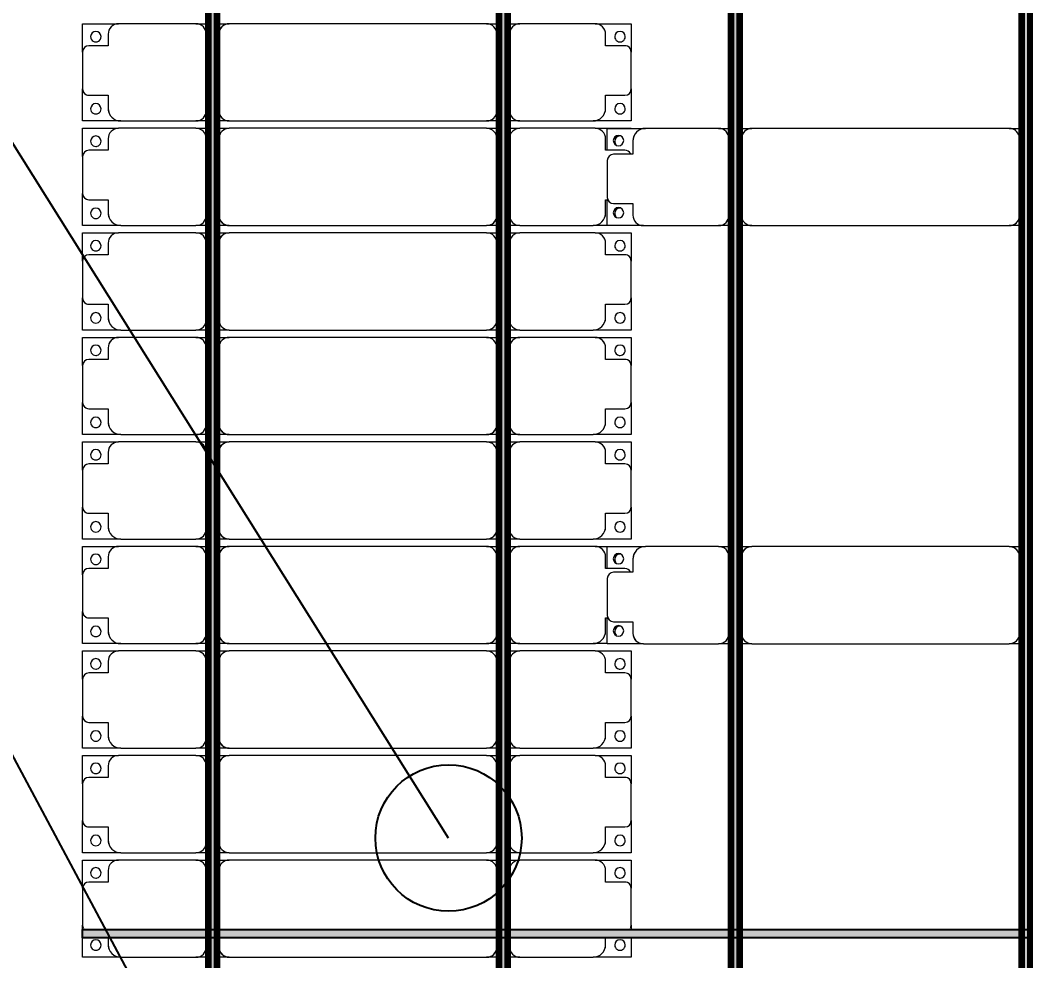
# Model space of a CAD drawing. Header units: millimetres. Extents: x 312848 to 517332, y -142134 to -35114.
# Drawn here: x 324234 to 329045, y -107078 to -102578 of the extents above; entities that cross this region are included whole.
import ezdxf

# ---------------------------------------------------------------- set-up
doc = ezdxf.new("R2010")
doc.units = ezdxf.units.MM
for name, color, linetype, lineweight in [('A-ANNO-DIMS', 211, 'Continuous', 9), ('A-ANNO-DIMS-500', 211, 'Continuous', 9), ('A-GENM', 13, 'Continuous', 9), ('S-BEAM', 12, 'Continuous', 9)]:
    doc.layers.add(name, color=color, linetype=linetype, lineweight=lineweight)
doc.layers.add('GC-BICH NEO', color=6, linetype='Continuous')
doc.layers.add('GC-DAY NEO', color=5, linetype='Continuous')
doc.styles.add('Trebuchet MS', font='trebuc.ttf', dxfattribs={"width": 0.8, "height": 1500})
doc.dimstyles.new('Arc_Length_-_3mm_Trebuchet_MS_3', dxfattribs={"dimscale": 304.8, "dimtxt": 1546.42636, "dimasz": 1.64042, "dimexe": 2.46063, "dimexo": 2.46063, "dimgap": 0.492126, "dimtad": 1, "dimdec": 0, "dimrnd": 10, "dimzin": 0, "dimdsep": 46, "dimtxsty": 'Trebuchet MS', "dimblk1": 'OBLIQUE', "dimblk2": 'OBLIQUE', "dimsah": 1, "dimcen": 0.09, "dimdle": 1.64042, "dimazin": 0, "dimtfac": 1, "dimtdec": 4, "dimtix": 1, "dimtmove": 0, "dimatfit": 3, "dimfxl": 1, "dimtvp": 1, "dimtfill": 1, "dimtolj": 1, "dimtzin": 0, "dimarcsym": 2})

# ---------------------------------------------------------------- blocks, each defined once
blk = doc.blocks.new('Dai phao do pin - DẢI PHAO ĐỠ PIN-V5-KHUNG KẾT CẤU BÈ PIN 3')
at = {"layer": 'A-GENM', "color": 7}
for p, q in [((-1312.2, 241.6), (-1129.7, 241.6)), ((-1312.2, 136.9), (-1312.2, 241.6)), ((-779.7, 241.6), (-1129.7, 241.6)), ((-779.7, 241.6), (-720, 241.6)), ((-680, 241.6), (-620.3, 241.6)), ((610.3, 241.6), (-620.3, 241.6)), ((610.3, 241.6), (670, 241.6)), ((-1189.7, 181.6), (-1189.7, 118.2)), ((-729.7, -173.4), (-729.7, 191.6)), ((-670.3, 191.6), (-670.3, -173.4)), ((660.3, -173.4), (660.3, 191.6)), ((-1189.7, 118.2), (-1282.2, 118.2)), ((-1312.2, 88.2), (-1312.2, -88.2)), ((-1312.2, -223.4), (-1312.2, -99.5)), ((-1282.2, -118.2), (-1189.7, -118.2)), ((-1189.7, -118.2), (-1189.7, -173.4)), ((-1139.7, -223.4), (-1312.2, -223.4)), ((-1139.7, -223.4), (-779.7, -223.4)), ((-720, -223.4), (-779.7, -223.4)), ((-620.3, -223.4), (-680, -223.4)), ((-620.3, -223.4), (610.3, -223.4)), ((670, -223.4), (610.3, -223.4))]:
    blk.add_line(p, q, dxfattribs=at)
for centre, radius, start, end in [((-1129.7, 181.6), 60, 90, 180), ((-779.7, 191.6), 50, 360, 90), ((-620.3, 191.6), 50, 90, 180), ((610.3, 191.6), 50, 360, 90), ((610.3, 191.6), 50, 15, 90), ((-1258.6, 183.2), 25, 0, 180), ((-1129.7, 181.6), 60, 150, 180), ((-779.7, 191.6), 50, 360, 45), ((-620.3, 191.6), 50, 105, 180), ((-1258.6, 183.2), 25, 180, 360), ((-1282.2, 88.2), 30, 90, 180), ((-1282.2, -88.2), 30, 180, 270), ((-1282.2, -88.2), 30, 210, 240), ((-1258.6, -161.8), 25, 0, 180), ((-1258.6, -161.8), 25, 180, 0), ((-1139.7, -173.4), 50, 180, 270), ((-1139.7, -173.4), 50, 180, 225), ((-779.7, -173.4), 50, 270, 360), ((-779.7, -173.4), 50, 315, 360), ((-620.3, -173.4), 50, 180, 270), ((-620.3, -173.4), 50, 180, 270), ((610.3, -173.4), 50, 270, 360), ((610.3, -173.4), 50, 285, 360)]:
    blk.add_arc(centre, radius, start, end, dxfattribs=at)
blk = doc.blocks.new('Dai phao do pin - DẢI PHAO ĐỠ PIN-67477-KHUNG KẾT CẤU BÈ PIN 3')
at = {"layer": 'A-GENM', "color": 7}
for p, q in [((-1312.2, 241.6), (-1129.7, 241.6)), ((-1312.2, 136.9), (-1312.2, 241.6)), ((-779.7, 241.6), (-1129.7, 241.6)), ((-779.7, 241.6), (-720, 241.6)), ((-680, 241.6), (-620.3, 241.6)), ((610.3, 241.6), (-620.3, 241.6)), ((610.3, 241.6), (670, 241.6)), ((-1189.7, 181.6), (-1189.7, 118.2)), ((-729.7, -173.4), (-729.7, 191.6)), ((-670.3, 191.6), (-670.3, -173.4)), ((660.3, -173.4), (660.3, 191.6)), ((-1189.7, 118.2), (-1282.2, 118.2)), ((-1312.2, 88.2), (-1312.2, -88.2)), ((-1312.2, -223.4), (-1312.2, -99.5)), ((-1282.2, -118.2), (-1189.7, -118.2)), ((-1189.7, -118.2), (-1189.7, -173.4)), ((-1139.7, -223.4), (-1312.2, -223.4)), ((-1139.7, -223.4), (-779.7, -223.4)), ((-720, -223.4), (-779.7, -223.4)), ((-620.3, -223.4), (-680, -223.4)), ((-620.3, -223.4), (610.3, -223.4)), ((670, -223.4), (610.3, -223.4))]:
    blk.add_line(p, q, dxfattribs=at)
for centre, radius, start, end in [((-1129.7, 181.6), 60, 90, 180), ((-779.7, 191.6), 50, 360, 90), ((-620.3, 191.6), 50, 90, 180), ((610.3, 191.6), 50, 360, 90), ((610.3, 191.6), 50, 15, 90), ((-1258.6, 183.2), 25, 0, 180), ((-1129.7, 181.6), 60, 150, 180), ((-779.7, 191.6), 50, 360, 45), ((-620.3, 191.6), 50, 105, 180), ((-1258.6, 183.2), 25, 180, 360), ((-1282.2, 88.2), 30, 90, 180), ((-1282.2, -88.2), 30, 180, 270), ((-1282.2, -88.2), 30, 210, 240), ((-1258.6, -161.8), 25, 0, 180), ((-1258.6, -161.8), 25, 180, 0), ((-1139.7, -173.4), 50, 180, 270), ((-1139.7, -173.4), 50, 180, 225), ((-779.7, -173.4), 50, 270, 360), ((-779.7, -173.4), 50, 315, 360), ((-620.3, -173.4), 50, 180, 270), ((-620.3, -173.4), 50, 180, 270), ((610.3, -173.4), 50, 270, 360), ((610.3, -173.4), 50, 285, 360)]:
    blk.add_arc(centre, radius, start, end, dxfattribs=at)
blk = doc.blocks.new('Dầm C52 - Dầm C52-66353-KHUNG KẾT CẤU BÈ PIN 3')
at = {"layer": 'S-BEAM', "lineweight": 140}
blk.add_hatch(color=1, dxfattribs=at).paths.add_polyline_path([(-45616.3, 20), (-45616.3, -20), (45616.3, -20), (45616.3, 20), (-45569, 20)])
at = {"layer": 'S-BEAM', "color": 1, "lineweight": 140}
for p, q in [((-45616.3, 20), (45616.3, 20)), ((45616.3, -20), (-45616.3, -20))]:
    blk.add_line(p, q, dxfattribs=at)
blk = doc.blocks.new('Dầm C52 - Dầm C52-V13-KHUNG KẾT CẤU BÈ PIN 3')
at = {"layer": 'S-BEAM', "lineweight": 140}
blk.add_hatch(color=1, dxfattribs=at).paths.add_polyline_path([(-45616.3, 20), (-45616.3, -20), (45616.3, -20), (45616.3, 20), (-45569, 20)])
at = {"layer": 'S-BEAM', "color": 1, "lineweight": 140}
for p, q in [((-45616.3, 20), (45616.3, 20)), ((45616.3, -20), (-45616.3, -20))]:
    blk.add_line(p, q, dxfattribs=at)
blk = doc.blocks.new('Dầm C52 - Hộp 40x60-69555-KHUNG KẾT CẤU BÈ PIN 3')
at = {"layer": 'S-BEAM', "lineweight": 25}
blk.add_hatch(color=4, dxfattribs=at).paths.add_polyline_path([(37512.3, -20), (37702.2, -20), (37702.2, 20), (-37702.2, 20), (-37702.2, -20), (37035.7, -20)])
at = {"layer": 'S-BEAM', "color": 4, "lineweight": 25}
for p, q in [((-37702.2, -20), (-37702.2, 20)), ((-37702.2, 20), (37702.2, 20)), ((37702.2, -20), (-37702.2, -20))]:
    blk.add_line(p, q, dxfattribs=at)
blk = doc.blocks.new('Dải phao đi lại kèm đỡ invester - DẢI PHAO ĐI LẠI-68882-KHUNG KẾT CẤU BÈ PIN 3')
at = {"layer": 'A-GENM', "color": 7}
for p, q in [((26258.4, 1312.2), (26351.2, 1312.2)), ((26258.4, 1129.7), (26258.4, 1312.2)), ((26391.2, 1312.2), (26411.8, 1312.2)), ((26588.2, 1312.2), (26411.8, 1312.2)), ((26588.2, 1312.2), (26723.4, 1312.2)), ((26723.4, 1312.2), (26723.4, 1139.7)), ((26758.4, 1312.2), (26911.8, 1312.2)), ((26758.4, 1129.7), (26758.4, 1312.2)), ((27088.2, 1312.2), (26911.8, 1312.2)), ((27088.2, 1312.2), (27223.4, 1312.2)), ((27223.4, 1312.2), (27223.4, 1139.7)), ((27258.4, 1312.2), (27411.8, 1312.2)), ((27258.4, 1129.7), (27258.4, 1312.2)), ((27588.2, 1312.2), (27411.8, 1312.2)), ((27588.2, 1312.2), (27723.4, 1312.2)), ((27723.4, 1312.2), (27723.4, 1139.7)), ((27758.4, 1312.2), (27911.8, 1312.2)), ((27758.4, 1129.7), (27758.4, 1312.2)), ((28088.2, 1312.2), (27911.8, 1312.2)), ((28088.2, 1312.2), (28223.4, 1312.2)), ((28223.4, 1312.2), (28223.4, 1139.7)), ((28258.4, 1312.2), (28411.8, 1312.2)), ((28258.4, 1129.7), (28258.4, 1312.2)), ((28588.2, 1312.2), (28411.8, 1312.2)), ((28588.2, 1312.2), (28723.4, 1312.2)), ((28723.4, 1312.2), (28723.4, 1139.7)), ((28758.4, 1312.2), (28911.8, 1312.2)), ((28758.4, 1129.7), (28758.4, 1312.2)), ((29088.2, 1312.2), (28911.8, 1312.2)), ((29088.2, 1312.2), (29223.4, 1312.2)), ((29223.4, 1312.2), (29223.4, 1139.7)), ((29258.4, 1312.2), (29411.8, 1312.2)), ((29258.4, 1129.7), (29258.4, 1312.2)), ((29588.2, 1312.2), (29411.8, 1312.2)), ((29588.2, 1312.2), (29723.4, 1312.2)), ((29723.4, 1312.2), (29723.4, 1139.7)), ((29758.4, 1312.2), (29911.8, 1312.2)), ((29758.4, 1129.7), (29758.4, 1312.2)), ((30088.2, 1312.2), (29911.8, 1312.2)), ((30088.2, 1312.2), (30223.4, 1312.2)), ((30223.4, 1312.2), (30223.4, 1139.7)), ((30258.4, 1312.2), (30411.8, 1312.2)), ((30258.4, 1129.7), (30258.4, 1312.2)), ((30588.2, 1312.2), (30411.8, 1312.2)), ((30588.2, 1312.2), (30723.4, 1312.2)), ((30723.4, 1312.2), (30723.4, 1139.7)), ((26618.2, 1189.7), (26618.2, 1282.2)), ((26881.8, 1282.2), (26881.8, 1189.7)), ((27118.2, 1189.7), (27118.2, 1282.2)), ((27381.8, 1282.2), (27381.8, 1189.7)), ((27618.2, 1189.7), (27618.2, 1282.2)), ((27881.8, 1282.2), (27881.8, 1189.7)), ((28118.2, 1189.7), (28118.2, 1282.2)), ((28381.8, 1282.2), (28381.8, 1189.7)), ((28618.2, 1189.7), (28618.2, 1282.2)), ((28881.8, 1282.2), (28881.8, 1189.7)), ((29118.2, 1189.7), (29118.2, 1282.2)), ((29381.8, 1282.2), (29381.8, 1189.7)), ((29618.2, 1189.7), (29618.2, 1282.2)), ((29881.8, 1282.2), (29881.8, 1189.7)), ((30118.2, 1189.7), (30118.2, 1282.2)), ((30381.8, 1282.2), (30381.8, 1189.7)), ((30618.2, 1189.7), (30618.2, 1282.2)), ((26351.2, 1189.7), (26318.4, 1189.7)), ((26673.4, 1189.7), (26618.2, 1189.7)), ((26881.8, 1189.7), (26818.4, 1189.7)), ((27173.4, 1189.7), (27118.2, 1189.7)), ((27381.8, 1189.7), (27318.4, 1189.7)), ((27673.4, 1189.7), (27618.2, 1189.7)), ((27881.8, 1189.7), (27818.4, 1189.7)), ((28173.4, 1189.7), (28118.2, 1189.7)), ((28381.8, 1189.7), (28318.4, 1189.7)), ((28673.4, 1189.7), (28618.2, 1189.7)), ((28881.8, 1189.7), (28818.4, 1189.7)), ((29173.4, 1189.7), (29118.2, 1189.7)), ((29381.8, 1189.7), (29318.4, 1189.7)), ((29673.4, 1189.7), (29618.2, 1189.7)), ((29881.8, 1189.7), (29818.4, 1189.7)), ((30173.4, 1189.7), (30118.2, 1189.7)), ((30381.8, 1189.7), (30318.4, 1189.7)), ((30673.4, 1189.7), (30618.2, 1189.7)), ((26258.4, 1129.7), (26258.4, 769.7)), ((26723.4, 769.7), (26723.4, 1139.7)), ((26758.4, 1129.7), (26758.4, 769.7)), ((27223.4, 769.7), (27223.4, 1139.7)), ((27258.4, 1129.7), (27258.4, 769.7)), ((27723.4, 769.7), (27723.4, 1139.7)), ((27758.4, 1129.7), (27758.4, 769.7)), ((28223.4, 769.7), (28223.4, 1139.7)), ((28258.4, 1129.7), (28258.4, 769.7)), ((28723.4, 769.7), (28723.4, 1139.7)), ((28758.4, 1129.7), (28758.4, 769.7)), ((29223.4, 769.7), (29223.4, 1139.7)), ((29258.4, 1129.7), (29258.4, 769.7)), ((29723.4, 769.7), (29723.4, 1139.7)), ((29758.4, 1129.7), (29758.4, 769.7)), ((30223.4, 769.7), (30223.4, 1139.7)), ((30258.4, 1129.7), (30258.4, 769.7)), ((30723.4, 769.7), (30723.4, 1139.7)), ((26258.4, 710), (26258.4, 769.7)), ((26723.4, 769.7), (26723.4, 710)), ((26758.4, 710), (26758.4, 769.7)), ((27223.4, 769.7), (27223.4, 710)), ((27258.4, 710), (27258.4, 769.7)), ((27723.4, 769.7), (27723.4, 710)), ((27758.4, 710), (27758.4, 769.7)), ((28223.4, 769.7), (28223.4, 710)), ((28258.4, 710), (28258.4, 769.7)), ((28723.4, 769.7), (28723.4, 710)), ((28758.4, 710), (28758.4, 769.7)), ((29223.4, 769.7), (29223.4, 710)), ((29258.4, 710), (29258.4, 769.7)), ((29723.4, 769.7), (29723.4, 710)), ((29758.4, 710), (29758.4, 769.7)), ((30223.4, 769.7), (30223.4, 710)), ((30258.4, 710), (30258.4, 769.7)), ((30723.4, 769.7), (30723.4, 710)), ((26308.4, 719.7), (26351.2, 719.7)), ((26391.2, 719.7), (26673.4, 719.7)), ((26808.4, 719.7), (27173.4, 719.7)), ((27308.4, 719.7), (27673.4, 719.7)), ((27808.4, 719.7), (28173.4, 719.7)), ((28308.4, 719.7), (28673.4, 719.7)), ((28808.4, 719.7), (29173.4, 719.7)), ((29308.4, 719.7), (29673.4, 719.7)), ((29808.4, 719.7), (30173.4, 719.7)), ((30308.4, 719.7), (30673.4, 719.7)), ((26258.4, 610.3), (26258.4, 670)), ((26351.2, 660.3), (26308.4, 660.3)), ((26673.4, 660.3), (26391.2, 660.3)), ((26723.4, 670), (26723.4, 610.3)), ((26758.4, 610.3), (26758.4, 670)), ((27173.4, 660.3), (26808.4, 660.3)), ((27223.4, 670), (27223.4, 610.3)), ((27258.4, 610.3), (27258.4, 670)), ((27673.4, 660.3), (27308.4, 660.3)), ((27723.4, 670), (27723.4, 610.3)), ((27758.4, 610.3), (27758.4, 670)), ((28173.4, 660.3), (27808.4, 660.3)), ((28223.4, 670), (28223.4, 610.3)), ((28258.4, 610.3), (28258.4, 670)), ((28673.4, 660.3), (28308.4, 660.3)), ((28723.4, 670), (28723.4, 610.3)), ((28758.4, 610.3), (28758.4, 670)), ((29173.4, 660.3), (28808.4, 660.3)), ((29223.4, 670), (29223.4, 610.3)), ((29258.4, 610.3), (29258.4, 670)), ((29673.4, 660.3), (29308.4, 660.3)), ((29723.4, 670), (29723.4, 610.3)), ((29758.4, 610.3), (29758.4, 670)), ((30173.4, 660.3), (29808.4, 660.3)), ((30223.4, 670), (30223.4, 610.3)), ((30258.4, 610.3), (30258.4, 670)), ((30673.4, 660.3), (30308.4, 660.3)), ((30723.4, 670), (30723.4, 610.3)), ((26258.4, 610.3), (26258.4, -620.3)), ((26723.4, -620.3), (26723.4, 610.3)), ((26758.4, 610.3), (26758.4, -620.3)), ((27223.4, -620.3), (27223.4, 610.3)), ((27258.4, 610.3), (27258.4, -620.3)), ((27723.4, -620.3), (27723.4, 610.3)), ((27758.4, 610.3), (27758.4, -620.3)), ((28223.4, -620.3), (28223.4, 610.3)), ((28258.4, 610.3), (28258.4, -620.3)), ((28723.4, -620.3), (28723.4, 610.3)), ((28758.4, 610.3), (28758.4, -620.3)), ((29223.4, -620.3), (29223.4, 610.3)), ((29258.4, 610.3), (29258.4, -620.3)), ((29723.4, -620.3), (29723.4, 610.3)), ((29758.4, 610.3), (29758.4, -620.3)), ((30223.4, -620.3), (30223.4, 610.3)), ((30258.4, 610.3), (30258.4, -620.3)), ((30723.4, -620.3), (30723.4, 610.3)), ((26258.4, -680), (26258.4, -620.3)), ((26723.4, -620.3), (26723.4, -680)), ((26758.4, -680), (26758.4, -620.3)), ((27223.4, -620.3), (27223.4, -680)), ((27258.4, -680), (27258.4, -620.3)), ((27723.4, -620.3), (27723.4, -680)), ((27758.4, -680), (27758.4, -620.3)), ((28223.4, -620.3), (28223.4, -680)), ((28258.4, -680), (28258.4, -620.3)), ((28723.4, -620.3), (28723.4, -680)), ((28758.4, -680), (28758.4, -620.3)), ((29223.4, -620.3), (29223.4, -680)), ((29258.4, -680), (29258.4, -620.3)), ((29723.4, -620.3), (29723.4, -680)), ((29758.4, -680), (29758.4, -620.3)), ((30223.4, -620.3), (30223.4, -680)), ((30258.4, -680), (30258.4, -620.3)), ((30723.4, -620.3), (30723.4, -680)), ((26308.4, -670.3), (26351.2, -670.3)), ((26391.2, -670.3), (26673.4, -670.3)), ((26808.4, -670.3), (27173.4, -670.3)), ((27308.4, -670.3), (27673.4, -670.3)), ((27808.4, -670.3), (28173.4, -670.3)), ((28308.4, -670.3), (28673.4, -670.3)), ((28808.4, -670.3), (29173.4, -670.3)), ((29308.4, -670.3), (29673.4, -670.3)), ((29808.4, -670.3), (30173.4, -670.3)), ((30308.4, -670.3), (30673.4, -670.3)), ((26258.4, -779.7), (26258.4, -720)), ((26723.4, -720), (26723.4, -779.7)), ((26758.4, -779.7), (26758.4, -720)), ((27223.4, -720), (27223.4, -779.7)), ((27258.4, -779.7), (27258.4, -720)), ((27723.4, -720), (27723.4, -779.7)), ((27758.4, -779.7), (27758.4, -720)), ((28223.4, -720), (28223.4, -779.7)), ((28258.4, -779.7), (28258.4, -720)), ((28723.4, -720), (28723.4, -779.7)), ((28758.4, -779.7), (28758.4, -720)), ((29223.4, -720), (29223.4, -779.7)), ((29258.4, -779.7), (29258.4, -720)), ((29723.4, -720), (29723.4, -779.7)), ((29758.4, -779.7), (29758.4, -720)), ((30223.4, -720), (30223.4, -779.7)), ((30258.4, -779.7), (30258.4, -720)), ((30723.4, -720), (30723.4, -779.7)), ((26351.2, -729.7), (26308.4, -729.7)), ((26673.4, -729.7), (26391.2, -729.7)), ((27173.4, -729.7), (26808.4, -729.7)), ((27673.4, -729.7), (27308.4, -729.7)), ((28173.4, -729.7), (27808.4, -729.7)), ((28673.4, -729.7), (28308.4, -729.7)), ((29173.4, -729.7), (28808.4, -729.7)), ((29673.4, -729.7), (29308.4, -729.7)), ((30173.4, -729.7), (29808.4, -729.7)), ((30673.4, -729.7), (30308.4, -729.7)), ((26258.4, -779.7), (26258.4, -1129.7)), ((26723.4, -1139.7), (26723.4, -779.7)), ((26758.4, -779.7), (26758.4, -1129.7)), ((27223.4, -1139.7), (27223.4, -779.7)), ((27258.4, -779.7), (27258.4, -1129.7)), ((27723.4, -1139.7), (27723.4, -779.7)), ((27758.4, -779.7), (27758.4, -1129.7)), ((28223.4, -1139.7), (28223.4, -779.7)), ((28258.4, -779.7), (28258.4, -1129.7)), ((28723.4, -1139.7), (28723.4, -779.7)), ((28758.4, -779.7), (28758.4, -1129.7)), ((29223.4, -1139.7), (29223.4, -779.7)), ((29258.4, -779.7), (29258.4, -1129.7)), ((29723.4, -1139.7), (29723.4, -779.7)), ((29758.4, -779.7), (29758.4, -1129.7)), ((30223.4, -1139.7), (30223.4, -779.7)), ((30258.4, -779.7), (30258.4, -1129.7)), ((30723.4, -1139.7), (30723.4, -779.7)), ((26258.4, -1312.2), (26258.4, -1129.7)), ((26723.4, -1139.7), (26723.4, -1312.2)), ((26758.4, -1312.2), (26758.4, -1129.7)), ((27223.4, -1139.7), (27223.4, -1312.2)), ((27258.4, -1312.2), (27258.4, -1129.7)), ((27723.4, -1139.7), (27723.4, -1312.2)), ((27758.4, -1198.7), (27758.4, -1129.7)), ((28223.4, -1139.7), (28223.4, -1312.2)), ((28258.4, -1312.2), (28258.4, -1129.7)), ((28723.4, -1139.7), (28723.4, -1312.2)), ((28758.4, -1312.2), (28758.4, -1129.7)), ((29223.4, -1139.7), (29223.4, -1312.2)), ((29258.4, -1312.2), (29258.4, -1129.7)), ((29723.4, -1139.7), (29723.4, -1312.2)), ((29758.4, -1198.7), (29758.4, -1129.7)), ((30223.4, -1139.7), (30223.4, -1312.2)), ((30258.4, -1312.2), (30258.4, -1129.7)), ((30723.4, -1139.7), (30723.4, -1312.2)), ((26318.4, -1189.7), (26351.2, -1189.7)), ((26618.2, -1282.2), (26618.2, -1189.7)), ((26618.2, -1189.7), (26673.4, -1189.7)), ((26818.4, -1189.7), (26881.8, -1189.7)), ((26881.8, -1189.7), (26881.8, -1282.2)), ((27118.2, -1282.2), (27118.2, -1189.7)), ((27118.2, -1189.7), (27173.4, -1189.7)), ((27318.4, -1189.7), (27381.8, -1189.7)), ((27381.8, -1189.7), (27381.8, -1282.2)), ((27618.2, -1282.2), (27618.2, -1189.7)), ((27618.2, -1189.7), (27673.4, -1189.7)), ((27818.4, -1189.7), (27881.8, -1189.7)), ((27881.8, -1189.7), (27881.8, -1204.4)), ((28118.2, -1282.2), (28118.2, -1189.7)), ((28118.2, -1189.7), (28173.4, -1189.7)), ((28318.4, -1189.7), (28381.8, -1189.7)), ((28381.8, -1189.7), (28381.8, -1282.2)), ((28618.2, -1282.2), (28618.2, -1189.7)), ((28618.2, -1189.7), (28673.4, -1189.7)), ((28818.4, -1189.7), (28881.8, -1189.7)), ((28881.8, -1189.7), (28881.8, -1282.2)), ((29118.2, -1282.2), (29118.2, -1189.7)), ((29118.2, -1189.7), (29173.4, -1189.7)), ((29318.4, -1189.7), (29381.8, -1189.7)), ((29381.8, -1189.7), (29381.8, -1282.2)), ((29618.2, -1282.2), (29618.2, -1189.7)), ((29618.2, -1189.7), (29673.4, -1189.7)), ((29818.4, -1189.7), (29881.8, -1189.7)), ((29881.8, -1189.7), (29881.8, -1204.4)), ((30118.2, -1282.2), (30118.2, -1189.7)), ((30118.2, -1189.7), (30173.4, -1189.7)), ((30318.4, -1189.7), (30381.8, -1189.7)), ((30381.8, -1189.7), (30381.8, -1282.2)), ((30618.2, -1282.2), (30618.2, -1189.7)), ((30618.2, -1189.7), (30673.4, -1189.7)), ((26351.2, -1312.2), (26258.4, -1312.2)), ((26411.8, -1312.2), (26391.2, -1312.2)), ((26411.8, -1312.2), (26588.2, -1312.2)), ((26723.4, -1312.2), (26588.2, -1312.2)), ((26911.8, -1312.2), (26758.4, -1312.2)), ((26911.8, -1312.2), (27088.2, -1312.2)), ((27223.4, -1312.2), (27088.2, -1312.2)), ((27411.8, -1312.2), (27258.4, -1312.2)), ((27411.8, -1312.2), (27588.2, -1312.2)), ((27723.4, -1312.2), (27588.2, -1312.2)), ((28411.8, -1312.2), (28258.4, -1312.2)), ((28411.8, -1312.2), (28588.2, -1312.2)), ((28723.4, -1312.2), (28588.2, -1312.2)), ((28911.8, -1312.2), (28758.4, -1312.2)), ((28911.8, -1312.2), (29088.2, -1312.2)), ((29223.4, -1312.2), (29088.2, -1312.2)), ((29411.8, -1312.2), (29258.4, -1312.2)), ((29411.8, -1312.2), (29588.2, -1312.2)), ((29723.4, -1312.2), (29588.2, -1312.2)), ((30411.8, -1312.2), (30258.4, -1312.2)), ((30411.8, -1312.2), (30588.2, -1312.2)), ((30723.4, -1312.2), (30588.2, -1312.2))]:
    blk.add_line(p, q, dxfattribs=at)
for centre, radius, start, end in [((26411.8, 1282.2), 30, 90, 120), ((26411.8, 1282.2), 30, 90, 120), ((26588.2, 1282.2), 30, 0, 90), ((26588.2, 1282.2), 30, 30, 90), ((26911.8, 1282.2), 30, 90, 180), ((26911.8, 1282.2), 30, 90, 150), ((27088.2, 1282.2), 30, 0, 90), ((27088.2, 1282.2), 30, 30, 90), ((27411.8, 1282.2), 30, 90, 180), ((27411.8, 1282.2), 30, 90, 150), ((27588.2, 1282.2), 30, 0, 90), ((27588.2, 1282.2), 30, 30, 90), ((27911.8, 1282.2), 30, 90, 180), ((27911.8, 1282.2), 30, 90, 150), ((28088.2, 1282.2), 30, 0, 90), ((28088.2, 1282.2), 30, 30, 90), ((28411.8, 1282.2), 30, 90, 180), ((28411.8, 1282.2), 30, 90, 150), ((28588.2, 1282.2), 30, 0, 90), ((28588.2, 1282.2), 30, 30, 90), ((28911.8, 1282.2), 30, 90, 180), ((28911.8, 1282.2), 30, 90, 150), ((29088.2, 1282.2), 30, 0, 90), ((29088.2, 1282.2), 30, 30, 90), ((29411.8, 1282.2), 30, 90, 180), ((29411.8, 1282.2), 30, 90, 150), ((29588.2, 1282.2), 30, 0, 90), ((29588.2, 1282.2), 30, 30, 90), ((29911.8, 1282.2), 30, 90, 180), ((29911.8, 1282.2), 30, 90, 150), ((30088.2, 1282.2), 30, 0, 90), ((30088.2, 1282.2), 30, 30, 90), ((30411.8, 1282.2), 30, 90, 180), ((30411.8, 1282.2), 30, 90, 150), ((30588.2, 1282.2), 30, 0, 90), ((30588.2, 1282.2), 30, 30, 90), ((26316.8, 1248.6), 25, 90, 270), ((26316.8, 1248.6), 25, 270, 90), ((26661.8, 1248.6), 25, 90, 270), ((26661.8, 1248.6), 25, 270, 90), ((26816.8, 1248.6), 25, 90, 270), ((26816.8, 1248.6), 25, 270, 90), ((27161.8, 1248.6), 25, 90, 270), ((27161.8, 1248.6), 25, 270, 90), ((27316.8, 1248.6), 25, 90, 270), ((27316.8, 1248.6), 25, 270, 90), ((27661.8, 1248.6), 25, 90, 270), ((27661.8, 1248.6), 25, 270, 90), ((27816.8, 1248.6), 25, 90, 270), ((27816.8, 1248.6), 25, 270, 90), ((28161.8, 1248.6), 25, 90, 270), ((28161.8, 1248.6), 25, 270, 90), ((28316.8, 1248.6), 25, 90, 270), ((28316.8, 1248.6), 25, 270, 90), ((28661.8, 1248.6), 25, 90, 270), ((28661.8, 1248.6), 25, 270, 90), ((28816.8, 1248.6), 25, 90, 270), ((28816.8, 1248.6), 25, 270, 90), ((29161.8, 1248.6), 25, 90, 270), ((29161.8, 1248.6), 25, 270, 90), ((29316.8, 1248.6), 25, 90, 270), ((29316.8, 1248.6), 25, 270, 90), ((29661.8, 1248.6), 25, 90, 270), ((29661.8, 1248.6), 25, 270, 90), ((29816.8, 1248.6), 25, 90, 270), ((29816.8, 1248.6), 25, 270, 90), ((30161.8, 1248.6), 25, 90, 270), ((30161.8, 1248.6), 25, 270, 90), ((30316.8, 1248.6), 25, 90, 270), ((30316.8, 1248.6), 25, 270, 90), ((30661.8, 1248.6), 25, 90, 270), ((30661.8, 1248.6), 25, 270, 90), ((26661.8, 1248.6), 25, 180, 195), ((27161.8, 1248.6), 25, 180, 195), ((27661.8, 1248.6), 25, 180, 195), ((28161.8, 1248.6), 25, 180, 195), ((28661.8, 1248.6), 25, 180, 195), ((29161.8, 1248.6), 25, 180, 195), ((29661.8, 1248.6), 25, 180, 195), ((30161.8, 1248.6), 25, 180, 195), ((30661.8, 1248.6), 25, 180, 195), ((26318.4, 1129.7), 60, 90, 180), ((26318.4, 1129.7), 60, 90, 120), ((26673.4, 1139.7), 50, 0, 90), ((26673.4, 1139.7), 50, 45, 90), ((26818.4, 1129.7), 60, 90, 180), ((26818.4, 1129.7), 60, 90, 120), ((27173.4, 1139.7), 50, 0, 90), ((27173.4, 1139.7), 50, 45, 90), ((27318.4, 1129.7), 60, 90, 180), ((27318.4, 1129.7), 60, 90, 120), ((27673.4, 1139.7), 50, 0, 90), ((27673.4, 1139.7), 50, 45, 90), ((27818.4, 1129.7), 60, 90, 180), ((27818.4, 1129.7), 60, 90, 120), ((28173.4, 1139.7), 50, 360, 90), ((28173.4, 1139.7), 50, 45, 90), ((28318.4, 1129.7), 60, 90, 180), ((28318.4, 1129.7), 60, 90, 120), ((28673.4, 1139.7), 50, 0, 90), ((28673.4, 1139.7), 50, 45, 90), ((28818.4, 1129.7), 60, 90, 180), ((28818.4, 1129.7), 60, 90, 120), ((29173.4, 1139.7), 50, 0, 90), ((29173.4, 1139.7), 50, 45, 90), ((29318.4, 1129.7), 60, 90, 180), ((29318.4, 1129.7), 60, 90, 120), ((29673.4, 1139.7), 50, 0, 90), ((29673.4, 1139.7), 50, 45, 90), ((29818.4, 1129.7), 60, 90, 180), ((29818.4, 1129.7), 60, 90, 120), ((30173.4, 1139.7), 50, 0, 90), ((30173.4, 1139.7), 50, 45, 90), ((30318.4, 1129.7), 60, 90, 180), ((30318.4, 1129.7), 60, 90, 120), ((30673.4, 1139.7), 50, 360, 90), ((30673.4, 1139.7), 50, 45, 90), ((26308.4, 769.7), 50, 180, 270), ((26308.4, 769.7), 50, 225, 270), ((26673.4, 769.7), 50, 270, 0), ((26673.4, 769.7), 50, 270, 315), ((26808.4, 769.7), 50, 180, 270), ((26808.4, 769.7), 50, 225, 270), ((27173.4, 769.7), 50, 270, 0), ((27173.4, 769.7), 50, 270, 315), ((27308.4, 769.7), 50, 180, 270), ((27308.4, 769.7), 50, 225, 270), ((27673.4, 769.7), 50, 270, 0), ((27673.4, 769.7), 50, 270, 315), ((27808.4, 769.7), 50, 180, 270), ((27808.4, 769.7), 50, 225, 270), ((28173.4, 769.7), 50, 270, 360), ((28173.4, 769.7), 50, 270, 315), ((28308.4, 769.7), 50, 180, 270), ((28308.4, 769.7), 50, 225, 270), ((28673.4, 769.7), 50, 270, 360), ((28673.4, 769.7), 50, 270, 315), ((28808.4, 769.7), 50, 180, 270), ((28808.4, 769.7), 50, 225, 270), ((29173.4, 769.7), 50, 270, 0), ((29173.4, 769.7), 50, 270, 315), ((29308.4, 769.7), 50, 180, 270), ((29308.4, 769.7), 50, 225, 270), ((29673.4, 769.7), 50, 270, 0), ((29673.4, 769.7), 50, 270, 315), ((29808.4, 769.7), 50, 180, 270), ((29808.4, 769.7), 50, 225, 270), ((30173.4, 769.7), 50, 270, 0), ((30173.4, 769.7), 50, 270, 315), ((30308.4, 769.7), 50, 180, 270), ((30308.4, 769.7), 50, 225, 270), ((30673.4, 769.7), 50, 270, 0), ((30673.4, 769.7), 50, 270, 315), ((26308.4, 610.3), 50, 90, 180), ((26308.4, 610.3), 50, 105, 180), ((26673.4, 610.3), 50, 0, 90), ((26673.4, 610.3), 50, 15, 90), ((26808.4, 610.3), 50, 90, 180), ((26808.4, 610.3), 50, 105, 180), ((27173.4, 610.3), 50, 360, 90), ((27173.4, 610.3), 50, 15, 90), ((27308.4, 610.3), 50, 90, 180), ((27308.4, 610.3), 50, 105, 180), ((27673.4, 610.3), 50, 0, 90), ((27673.4, 610.3), 50, 15, 90), ((27808.4, 610.3), 50, 90, 180), ((27808.4, 610.3), 50, 105, 180), ((28173.4, 610.3), 50, 360, 90), ((28173.4, 610.3), 50, 15, 90), ((28308.4, 610.3), 50, 90, 180), ((28308.4, 610.3), 50, 105, 180), ((28673.4, 610.3), 50, 0, 90), ((28673.4, 610.3), 50, 15, 90), ((28808.4, 610.3), 50, 90, 180), ((28808.4, 610.3), 50, 105, 180), ((29173.4, 610.3), 50, 0, 90), ((29173.4, 610.3), 50, 15, 90), ((29308.4, 610.3), 50, 90, 180), ((29308.4, 610.3), 50, 105, 180), ((29673.4, 610.3), 50, 360, 90), ((29673.4, 610.3), 50, 15, 90), ((29808.4, 610.3), 50, 90, 180), ((29808.4, 610.3), 50, 105, 180), ((30173.4, 610.3), 50, 360, 90), ((30173.4, 610.3), 50, 15, 90), ((30308.4, 610.3), 50, 90, 180), ((30308.4, 610.3), 50, 105, 180), ((30673.4, 610.3), 50, 360, 90), ((30673.4, 610.3), 50, 15, 90), ((26308.4, -620.3), 50, 180, 270), ((26673.4, -620.3), 50, 270, 0), ((26673.4, -620.3), 50, 270, 0), ((26808.4, -620.3), 50, 180, 270), ((27173.4, -620.3), 50, 270, 0), ((27173.4, -620.3), 50, 270, 0), ((27308.4, -620.3), 50, 180, 270), ((27673.4, -620.3), 50, 270, 360), ((27673.4, -620.3), 50, 270, 360), ((27808.4, -620.3), 50, 180, 270), ((28173.4, -620.3), 50, 270, 0), ((28173.4, -620.3), 50, 270, 0), ((28308.4, -620.3), 50, 180, 270), ((28673.4, -620.3), 50, 270, 0), ((28673.4, -620.3), 50, 270, 0), ((28808.4, -620.3), 50, 180, 270), ((29173.4, -620.3), 50, 270, 0), ((29173.4, -620.3), 50, 270, 0), ((29308.4, -620.3), 50, 180, 270), ((29673.4, -620.3), 50, 270, 0), ((29673.4, -620.3), 50, 270, 0), ((29808.4, -620.3), 50, 180, 270), ((30173.4, -620.3), 50, 270, 0), ((30173.4, -620.3), 50, 270, 0), ((30308.4, -620.3), 50, 180, 270), ((30673.4, -620.3), 50, 270, 0), ((30673.4, -620.3), 50, 270, 0), ((26308.4, -620.3), 50, 195, 270), ((26808.4, -620.3), 50, 195, 270), ((27308.4, -620.3), 50, 195, 270), ((27808.4, -620.3), 50, 195, 270), ((28308.4, -620.3), 50, 195, 270), ((28808.4, -620.3), 50, 195, 270), ((29308.4, -620.3), 50, 195, 270), ((29808.4, -620.3), 50, 195, 270), ((30308.4, -620.3), 50, 195, 270), ((26308.4, -779.7), 50, 90, 180), ((26308.4, -779.7), 50, 90, 135), ((26673.4, -779.7), 50, 0, 90), ((26673.4, -779.7), 50, 45, 90), ((26808.4, -779.7), 50, 90, 180), ((26808.4, -779.7), 50, 90, 135), ((27173.4, -779.7), 50, 0, 90), ((27173.4, -779.7), 50, 45, 90), ((27308.4, -779.7), 50, 90, 180), ((27308.4, -779.7), 50, 90, 135), ((27673.4, -779.7), 50, 360, 90), ((27673.4, -779.7), 50, 45, 90), ((27808.4, -779.7), 50, 90, 180), ((27808.4, -779.7), 50, 90, 135), ((28173.4, -779.7), 50, 0, 90), ((28173.4, -779.7), 50, 45, 90), ((28308.4, -779.7), 50, 90, 180), ((28308.4, -779.7), 50, 90, 135), ((28673.4, -779.7), 50, 0, 90), ((28673.4, -779.7), 50, 45, 90), ((28808.4, -779.7), 50, 90, 180), ((28808.4, -779.7), 50, 90, 135), ((29173.4, -779.7), 50, 0, 90), ((29173.4, -779.7), 50, 45, 90), ((29308.4, -779.7), 50, 90, 180), ((29308.4, -779.7), 50, 90, 135), ((29673.4, -779.7), 50, 0, 90), ((29673.4, -779.7), 50, 45, 90), ((29808.4, -779.7), 50, 90, 180), ((29808.4, -779.7), 50, 90, 135), ((30173.4, -779.7), 50, 360, 90), ((30173.4, -779.7), 50, 45, 90), ((30308.4, -779.7), 50, 90, 180), ((30308.4, -779.7), 50, 90, 135), ((30673.4, -779.7), 50, 360, 90), ((30673.4, -779.7), 50, 45, 90), ((26318.4, -1129.7), 60, 180, 270), ((26673.4, -1139.7), 50, 270, 360), ((26818.4, -1129.7), 60, 180, 270), ((27173.4, -1139.7), 50, 270, 360), ((27318.4, -1129.7), 60, 180, 270), ((27673.4, -1139.7), 50, 270, 0), ((27818.4, -1129.7), 60, 180, 270), ((28173.4, -1139.7), 50, 270, 360), ((28318.4, -1129.7), 60, 180, 270), ((28673.4, -1139.7), 50, 270, 360), ((28818.4, -1129.7), 60, 180, 270), ((29173.4, -1139.7), 50, 270, 360), ((29318.4, -1129.7), 60, 180, 270), ((29673.4, -1139.7), 50, 270, 360), ((29818.4, -1129.7), 60, 180, 270), ((30173.4, -1139.7), 50, 270, 0), ((30318.4, -1129.7), 60, 180, 270), ((30673.4, -1139.7), 50, 270, 360), ((26318.4, -1129.7), 60, 240, 270), ((26673.4, -1139.7), 50, 270, 315), ((26818.4, -1129.7), 60, 240, 270), ((27173.4, -1139.7), 50, 270, 315), ((27318.4, -1129.7), 60, 240, 270), ((27673.4, -1139.7), 50, 270, 315), ((27818.4, -1129.7), 60, 240, 270), ((28173.4, -1139.7), 50, 270, 315), ((28318.4, -1129.7), 60, 240, 270), ((28673.4, -1139.7), 50, 270, 315), ((28818.4, -1129.7), 60, 240, 270), ((29173.4, -1139.7), 50, 270, 315), ((29318.4, -1129.7), 60, 240, 270), ((29673.4, -1139.7), 50, 270, 315), ((29818.4, -1129.7), 60, 240, 270), ((30173.4, -1139.7), 50, 270, 315), ((30318.4, -1129.7), 60, 240, 270), ((30673.4, -1139.7), 50, 270, 315), ((26316.8, -1258.6), 25, 90, 270), ((26316.8, -1258.6), 25, 270, 90), ((26661.8, -1258.6), 25, 90, 270), ((26661.8, -1258.6), 25, 270, 90), ((26816.8, -1258.6), 25, 90, 270), ((26816.8, -1258.6), 25, 270, 90), ((27161.8, -1258.6), 25, 90, 270), ((27161.8, -1258.6), 25, 270, 90), ((27316.8, -1258.6), 25, 90, 270), ((27316.8, -1258.6), 25, 270, 90), ((27661.8, -1258.6), 25, 90, 270), ((27661.8, -1258.6), 25, 270, 90), ((27816.8, -1258.6), 25, 90, 135), ((27816.8, -1258.6), 25, 360, 90), ((28161.8, -1258.6), 25, 90, 135), ((28161.8, -1258.6), 25, 0, 90), ((28316.8, -1258.6), 25, 90, 270), ((28316.8, -1258.6), 25, 270, 90), ((28661.8, -1258.6), 25, 90, 270), ((28661.8, -1258.6), 25, 270, 90), ((28816.8, -1258.6), 25, 90, 270), ((28816.8, -1258.6), 25, 270, 90), ((29161.8, -1258.6), 25, 90, 270), ((29161.8, -1258.6), 25, 270, 90), ((29316.8, -1258.6), 25, 90, 270), ((29316.8, -1258.6), 25, 270, 90), ((29661.8, -1258.6), 25, 90, 270), ((29661.8, -1258.6), 25, 270, 90), ((29816.8, -1258.6), 25, 90, 135), ((29816.8, -1258.6), 25, 360, 90), ((30161.8, -1258.6), 25, 90, 135), ((30161.8, -1258.6), 25, 360, 90), ((30316.8, -1258.6), 25, 90, 270), ((30316.8, -1258.6), 25, 270, 90), ((30661.8, -1258.6), 25, 90, 270), ((30661.8, -1258.6), 25, 270, 90), ((26588.2, -1282.2), 30, 270, 0), ((26588.2, -1282.2), 30, 270, 330), ((26661.8, -1258.6), 25, 165, 180), ((26911.8, -1282.2), 30, 180, 270), ((26911.8, -1282.2), 30, 210, 270), ((27088.2, -1282.2), 30, 270, 0), ((27088.2, -1282.2), 30, 270, 330), ((27161.8, -1258.6), 25, 165, 180), ((27411.8, -1282.2), 30, 180, 270), ((27411.8, -1282.2), 30, 210, 270), ((27588.2, -1282.2), 30, 270, 0), ((27588.2, -1282.2), 30, 270, 330), ((27661.8, -1258.6), 25, 165, 180), ((28088.2, -1282.2), 30, 294.6429, 0), ((28411.8, -1282.2), 30, 180, 270), ((28411.8, -1282.2), 30, 210, 270), ((28588.2, -1282.2), 30, 270, 360), ((28588.2, -1282.2), 30, 270, 330), ((28661.8, -1258.6), 25, 165, 180), ((28911.8, -1282.2), 30, 180, 270), ((28911.8, -1282.2), 30, 210, 270), ((29088.2, -1282.2), 30, 270, 0), ((29088.2, -1282.2), 30, 270, 330), ((29161.8, -1258.6), 25, 165, 180), ((29411.8, -1282.2), 30, 180, 270), ((29411.8, -1282.2), 30, 210, 270), ((29588.2, -1282.2), 30, 270, 0), ((29588.2, -1282.2), 30, 270, 330), ((29661.8, -1258.6), 25, 165, 180), ((30088.2, -1282.2), 30, 300, 360), ((30411.8, -1282.2), 30, 180, 270), ((30411.8, -1282.2), 30, 210, 270), ((30588.2, -1282.2), 30, 270, 0), ((30588.2, -1282.2), 30, 270, 330), ((30661.8, -1258.6), 25, 165, 180), ((26411.8, -1282.2), 30, 240, 270), ((26411.8, -1282.2), 30, 240, 270)]:
    blk.add_arc(centre, radius, start, end, dxfattribs=at)
blk = doc.blocks.new('be pin 3_rvt-1-KHUNG KẾT CẤU BÈ PIN 3')
at = {"layer": 'A-GENM', "color": 4, "lineweight": 25, "rotation": 90.00000000000026}
blk.add_blockref('Dải phao đi lại kèm đỡ invester - DẢI PHAO ĐI LẠI-68882-KHUNG KẾT CẤU BÈ PIN 3', (325844.7, -133318.6), dxfattribs=at)
at = {"layer": 'A-GENM', "color": 4, "lineweight": 25}
for name, p in [('Dai phao do pin - DẢI PHAO ĐỠ PIN-67477-KHUNG KẾT CẤU BÈ PIN 3', (328354.7, -103337.3)), ('Dai phao do pin - DẢI PHAO ĐỠ PIN-V5-KHUNG KẾT CẤU BÈ PIN 3', (328354.7, -105337.3))]:
    blk.add_blockref(name, p, dxfattribs=at)
at = {"layer": 'S-BEAM', "color": 4, "lineweight": 25, "rotation": 89.99999999999962}
for name, p in [('Dầm C52 - Dầm C52-66353-KHUNG KẾT CẤU BÈ PIN 3', (325154.7, -88363.7)), ('Dầm C52 - Dầm C52-V13-KHUNG KẾT CẤU BÈ PIN 3', (326544.7, -88363.7)), ('Dầm C52 - Dầm C52-66353-KHUNG KẾT CẤU BÈ PIN 3', (327654.7, -88363.7)), ('Dầm C52 - Dầm C52-V13-KHUNG KẾT CẤU BÈ PIN 3', (329044.7, -88363.7))]:
    blk.add_blockref(name, p, dxfattribs=at)
at = {"layer": 'S-BEAM', "color": 4, "lineweight": 25}
blk.add_blockref('Dầm C52 - Hộp 40x60-69555-KHUNG KẾT CẤU BÈ PIN 3', (362234.7, -106947.4), dxfattribs=at)
blk = doc.blocks.new('DIMBLOCK1-KHUNG KẾT CẤU BÈ PIN 3')
at = {"layer": 'A-ANNO-DIMS-500', "transparency": 16777216}
for p, q in [((315292.2, -133837.3), (315292.2, -42837.3)), ((315292.2, -43337.3), (314542.2, -43337.3)), ((315292.2, -43337.3), (326292.5, -43337.3)), ((315292.2, -133337.3), (314542.2, -133337.3)), ((315292.2, -133337.3), (326292.5, -133337.3))]:
    blk.add_line(p, q, dxfattribs=at)
at = {"layer": 'A-ANNO-DIMS-500', "lineweight": 70, "transparency": 16777216}
for p, q in [((315292.2, -43337.3), (315042.2, -43087.3)), ((315292.2, -43337.3), (315542.2, -43587.3)), ((315292.2, -133337.3), (315042.2, -133087.3)), ((315292.2, -133337.3), (315542.2, -133587.3))]:
    blk.add_line(p, q, dxfattribs=at)
at = {"layer": 'A-ANNO-DIMS-500', "color": 0, "transparency": 16777216, "insert": (313222.8, -90303.1), "char_height": 1500, "width": 4717.911, "attachment_point": 1, "rotation": 90, "line_spacing_factor": 1.048425, "style": 'Trebuchet MS', "bg_fill": 3, "box_fill_scale": 1.25, "bg_fill_color": 256, "bg_fill_true_color": 13158600, "bg_fill_transparency": 0}
blk.add_mtext('90000', dxfattribs=at)
blk = doc.blocks.new('_Oblique')
at = {"color": 0, "linetype": 'ByBlock', "lineweight": -2}
blk.add_line((-0.5, -0.5), (0.5, 0.5), dxfattribs=at)
blk = doc.blocks.new('DIMBLOCK7-KHUNG KẾT CẤU BÈ PIN 3')
at = {"layer": 'A-ANNO-DIMS-500', "lineweight": 70, "transparency": 16777216}
for p, q in [((332121.1, -70337.3), (331871.1, -70087.3)), ((332121.1, -70337.3), (332371.1, -70587.3)), ((332121.1, -133337.3), (331871.1, -133087.3)), ((332121.1, -133337.3), (332371.1, -133587.3))]:
    blk.add_line(p, q, dxfattribs=at)
at = {"layer": 'A-ANNO-DIMS-500', "transparency": 16777216}
for p, q in [((332121.1, -70337.3), (327194.7, -70337.3)), ((332121.1, -133837.3), (332121.1, -70337.3)), ((332121.1, -70337.3), (332871.1, -70337.3)), ((332121.1, -133337.3), (331371.1, -133337.3)), ((332121.1, -133337.3), (332517.5, -133337.3))]:
    blk.add_line(p, q, dxfattribs=at)
at = {"layer": 'A-ANNO-DIMS-500', "color": 0, "transparency": 16777216, "insert": (330051.7, -103803.1), "char_height": 1500, "width": 4717.911, "attachment_point": 1, "rotation": 90, "line_spacing_factor": 1.048425, "style": 'Trebuchet MS', "bg_fill": 3, "box_fill_scale": 1.25, "bg_fill_color": 256, "bg_fill_true_color": 13158600, "bg_fill_transparency": 0}
blk.add_mtext('63000', dxfattribs=at)

msp = doc.modelspace()

# ---------------------------------------------------------------- block references
at = {"lineweight": 5}
msp.add_blockref('be pin 3_rvt-1-KHUNG KẾT CẤU BÈ PIN 3', (0, 0), dxfattribs=at)

# ---------------------------------------------------------------- next in the draw order: dimensions: what is measured, and where the dimension line sits
at = {"layer": 'A-ANNO-DIMS'}
dim = msp.add_linear_dim(base=(315292.2, -43337.3), p1=(327042.5, -133337.3), p2=(327042.5, -43337.3), angle=90, dimstyle='Arc_Length_-_3mm_Trebuchet_MS_3', override={"dimpost": '<>', "dimfxl": 90000}, dxfattribs=at)
dim.commit()
dim.dimension.update_dxf_attribs({"geometry": 'DIMBLOCK1-KHUNG KẾT CẤU BÈ PIN 3', "text_midpoint": (314376.5, -88337.3)})

# ---------------------------------------------------------------- next in the draw order: linework, layer by layer
at = {"layer": 'GC-DAY NEO'}
for p, q in [((326283.1, -106490), (322031, -99713.6)), ((326283.1, -109990), (322507.5, -102937))]:
    msp.add_line(p, q, dxfattribs=at)

# ---------------------------------------------------------------- next in the draw order: dimensions: what is measured, and where the dimension line sits
at = {"layer": 'A-ANNO-DIMS'}
dim = msp.add_linear_dim(base=(332121.1, -70337.3), p1=(331767.5, -133337.3), p2=(326444.7, -70337.3), angle=90, dimstyle='Arc_Length_-_3mm_Trebuchet_MS_3', override={"dimpost": '<>', "dimfxl": 63224.460246}, dxfattribs=at)
dim.commit()
dim.dimension.update_dxf_attribs({"geometry": 'DIMBLOCK7-KHUNG KẾT CẤU BÈ PIN 3', "text_midpoint": (331205.4, -101837.3)})

# ---------------------------------------------------------------- next in the draw order: linework, layer by layer
at = {"layer": 'GC-BICH NEO'}
msp.add_circle((326283.1, -106490), 350, dxfattribs=at)

doc.saveas('drawing.dxf')
